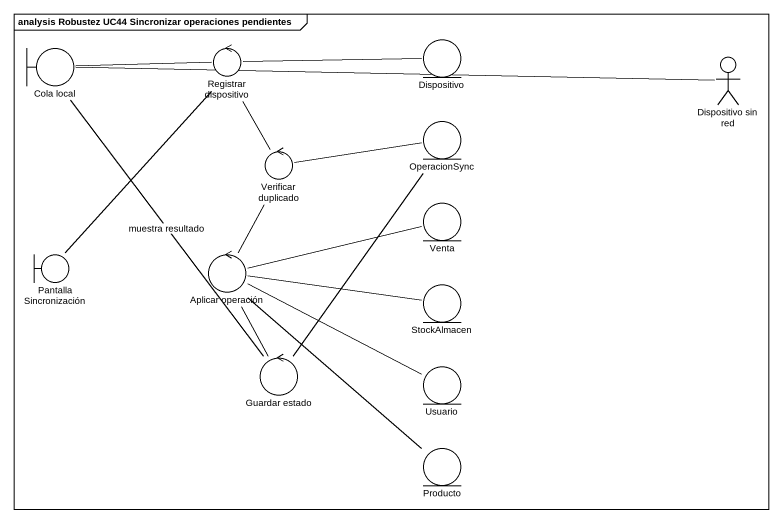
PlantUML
@startuml
mainframe analysis Robustez UC44 Sincronizar operaciones pendientes
boundary "Cola local" as Cola_local
control "Registrar dispositivo" as Registrar_dispositivo
entity Dispositivo
actor "Dispositivo sin red" as Dispositivo_sin_red
entity OperacionSync
control "Verificar duplicado" as Verificar_duplicado
entity Venta
boundary "Pantalla Sincronización" as Pantalla_Sincronización
control "Aplicar operación" as Aplicar_operación
entity StockAlmacen
control "Guardar estado" as Guardar_estado
entity Usuario
entity Producto
Cola_local -right- Registrar_dispositivo
Cola_local -right- Dispositivo_sin_red
Registrar_dispositivo -right- Dispositivo
Registrar_dispositivo -- Verificar_duplicado
Verificar_duplicado -right- OperacionSync
Verificar_duplicado -- Aplicar_operación
Pantalla_Sincronización -up- Registrar_dispositivo
Aplicar_operación -right- Venta
Aplicar_operación -right- StockAlmacen
Aplicar_operación -- Guardar_estado
Aplicar_operación -right- Usuario
Aplicar_operación -- Producto
Guardar_estado -up- Cola_local : muestra resultado
Guardar_estado -up- OperacionSync
@enduml
